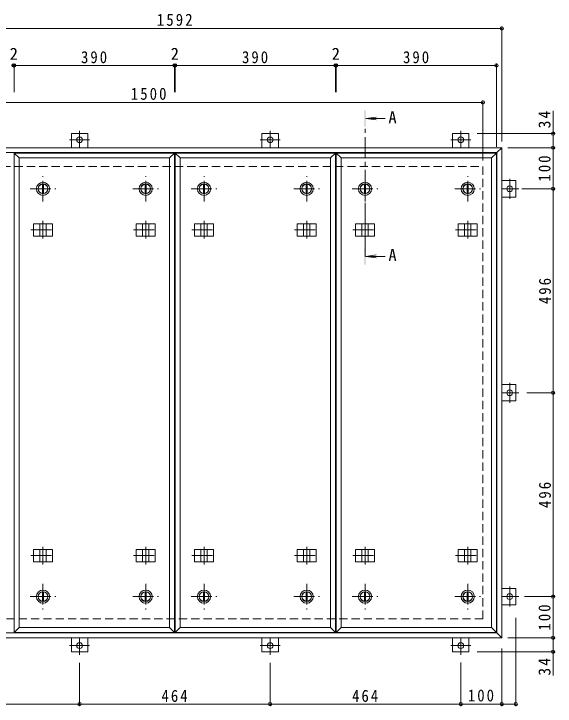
# Model space of a CAD drawing. Units: millimetres at full size, sheet at 1:10. Extents: x -2570 to 2311, y -1962 to 1346.
# Drawn here: x -1479 to -161, y -338 to 1346 of the extents above; entities that cross this region are included whole.
import ezdxf
from ezdxf.enums import TextEntityAlignment as Align

# ---------------------------------------------------------------- set-up
doc = ezdxf.new("R2010")
doc.units = ezdxf.units.MM
doc.header["$LTSCALE"] = 10
doc.header["$PDMODE"] = 32
doc.header["$PDSIZE"] = 8
doc.linetypes.add('CHAIN1', pattern=[8, 5, -1, 1, -1])
doc.linetypes.add('DASHED2', pattern=[3, 2, -1])
for name, color, linetype, lineweight in [('0-1_躯体', 2, 'DASHED2', 9), ('0-2_仕上', 3, 'Continuous', 9), ('0-3_建具', 2, 'Continuous', 9), ('0-5_寸法', 4, 'Continuous', 9), ('0-E', 3, 'Continuous', 9), ('0-F', 2, 'Continuous', 9)]:
    doc.layers.add(name, color=color, linetype=linetype, lineweight=lineweight)
doc.styles.add('ＭＳ ゴシック', font='')
doc.styles.get('ＭＳ ゴシック').set_extended_font_data('MS Gothic')

msp = doc.modelspace()

# ---------------------------------------------------------------- linework, layer by layer
at = {"layer": '0-1_躯体'}
for p, q in [((-1836.8, 974.52), (-336.8, 974.52)), ((-336.8, 974.52), (-336.8, -125.48)), ((-336.8, -125.48), (-1836.8, -125.48))]:
    msp.add_line(p, q, dxfattribs=at)
at = {"layer": '0-2_仕上'}
for p, q in [((-1477.8, 1007.52), (-1465.8, 995.52)), ((-1477.8, 1007.52), (-1087.8, 1007.52)), ((-1477.8, -158.48), (-1477.8, 1007.52)), ((-1465.8, 995.52), (-1099.8, 995.52)), ((-1465.8, -146.48), (-1465.8, 995.52)), ((-1099.8, 995.52), (-1087.8, 1007.52)), ((-1099.8, -146.48), (-1099.8, 995.52)), ((-1087.8, -158.48), (-1087.8, 1007.52)), ((-1085.8, 1007.52), (-1073.8, 995.52)), ((-1085.8, 1007.52), (-695.8, 1007.52)), ((-1085.8, -158.48), (-1085.8, 1007.52)), ((-1073.8, 995.52), (-707.8, 995.52)), ((-1073.8, -146.48), (-1073.8, 995.52)), ((-707.8, 995.52), (-695.8, 1007.52)), ((-707.8, -146.48), (-707.8, 995.52)), ((-695.8, -158.48), (-695.8, 1007.52)), ((-693.8, 1007.52), (-681.8, 995.52)), ((-693.8, 1007.52), (-303.8, 1007.52)), ((-693.8, -158.48), (-693.8, 1007.52)), ((-681.8, 995.52), (-315.8, 995.52)), ((-681.8, -146.48), (-681.8, 995.52)), ((-315.8, 995.52), (-303.8, 1007.52)), ((-315.8, -146.48), (-315.8, 995.52)), ((-303.8, -158.48), (-303.8, 1007.52)), ((-1477.8, -158.48), (-1465.8, -146.48)), ((-1085.8, -158.48), (-1073.8, -146.48)), ((-693.8, -158.48), (-681.8, -146.48)), ((-1087.8, -158.48), (-1477.8, -158.48)), ((-695.8, -158.48), (-1085.8, -158.48)), ((-303.8, -158.48), (-693.8, -158.48))]:
    msp.add_line(p, q, dxfattribs=at)
for points in [[(-1087.8, -158.48), (-1099.8, -146.48), (-1465.8, -146.48)], [(-695.8, -158.48), (-707.8, -146.48), (-1073.8, -146.48)], [(-303.8, -158.48), (-315.8, -146.48), (-681.8, -146.48)]]:
    msp.add_lwpolyline(points, dxfattribs=at)
at = {"layer": '0-3_建具'}
for p, q in [((-1882.8, 1020.52), (-290.8, 1020.52)), ((-302.8, 1008.52), (-290.8, 1020.52)), ((-290.8, 1020.52), (-290.8, -171.48)), ((-1870.8, 1008.52), (-302.8, 1008.52)), ((-302.8, -159.48), (-302.8, 1008.52)), ((-302.8, -159.48), (-1870.8, -159.48)), ((-302.8, -159.48), (-290.8, -171.48)), ((-290.8, -171.48), (-1882.8, -171.48))]:
    msp.add_line(p, q, dxfattribs=at)
at = {"layer": '0-5_寸法'}
for p, q in [((-621.8, 1091.33), (-597.01, 1094.6)), ((-621.8, 1091.33), (-597.01, 1088.07)), ((-621.8, 1091.33), (-574.34, 1091.33)), ((-621.8, 756.21), (-597.01, 759.47)), ((-621.8, 756.21), (-597.01, 752.95)), ((-621.8, 756.21), (-574.34, 756.21))]:
    msp.add_line(p, q, dxfattribs=at)
at = {"layer": '0-5_寸法', "linetype": 'CHAIN1'}
msp.add_line((-623.8, 756.21), (-623.8, 1071.33), dxfattribs=at)
at = {"layer": '0-5_寸法'}
for points in [[(-621.8, 1111.33), (-625.8, 1111.33), (-621.8, 1071.33), (-625.8, 1071.33)], [(-621.8, 736.21), (-625.8, 736.21), (-621.8, 776.21), (-625.8, 776.21)]]:
    msp.add_solid(points, dxfattribs=at)
at = {"layer": '0-E', "linetype": 'CHAIN1'}
for p, q in [((-1318.8, 1061.69), (-1318.8, 1020.52)), ((-854.8, 1061.69), (-854.8, 1020.52)), ((-390.8, 1061.69), (-390.8, 1020.52)), ((-1294.42, 1039.72), (-1343.18, 1039.72)), ((-830.42, 1039.72), (-879.18, 1039.72)), ((-366.42, 1039.72), (-415.18, 1039.72)), ((-271.6, 896.14), (-271.6, 944.89)), ((-249.63, 920.52), (-290.8, 920.52)), ((-271.6, 400.14), (-271.6, 448.89)), ((-249.63, 424.52), (-290.8, 424.52)), ((-271.6, -95.86), (-271.6, -47.11)), ((-249.63, -71.48), (-290.8, -71.48)), ((-1318.8, -212.66), (-1318.8, -171.48)), ((-854.8, -212.66), (-854.8, -171.48)), ((-390.8, -212.66), (-390.8, -171.48)), ((-1343.18, -190.68), (-1294.42, -190.68)), ((-879.18, -190.68), (-830.42, -190.68)), ((-415.18, -190.68), (-366.42, -190.68))]:
    msp.add_line(p, q, dxfattribs=at)
at = {"layer": '0-E'}
for p, q in [((-1338.8, 1054.72), (-1298.8, 1054.72)), ((-1338.8, 1054.72), (-1338.8, 1020.52)), ((-1298.8, 1054.72), (-1298.8, 1020.52)), ((-874.8, 1054.72), (-834.8, 1054.72)), ((-874.8, 1054.72), (-874.8, 1020.52)), ((-834.8, 1054.72), (-834.8, 1020.52)), ((-410.8, 1054.72), (-370.8, 1054.72)), ((-410.8, 1054.72), (-410.8, 1020.52)), ((-370.8, 1054.72), (-370.8, 1020.52)), ((-256.6, 940.52), (-290.8, 940.52)), ((-256.6, 940.52), (-256.6, 900.52)), ((-256.6, 900.52), (-290.8, 900.52)), ((-256.6, 444.52), (-290.8, 444.52)), ((-256.6, 444.52), (-256.6, 404.52)), ((-256.6, 404.52), (-290.8, 404.52)), ((-256.6, -51.48), (-290.8, -51.48)), ((-256.6, -51.48), (-256.6, -91.48)), ((-256.6, -91.48), (-290.8, -91.48)), ((-1338.8, -205.68), (-1338.8, -171.48)), ((-1298.8, -205.68), (-1298.8, -171.48)), ((-874.8, -205.68), (-874.8, -171.48)), ((-834.8, -205.68), (-834.8, -171.48)), ((-410.8, -205.68), (-410.8, -171.48)), ((-370.8, -205.68), (-370.8, -171.48)), ((-1298.8, -205.68), (-1338.8, -205.68)), ((-834.8, -205.68), (-874.8, -205.68)), ((-370.8, -205.68), (-410.8, -205.68))]:
    msp.add_line(p, q, dxfattribs=at)
for centre in [(-1318.8, 1039.72), (-854.8, 1039.72), (-390.8, 1039.72), (-271.6, 920.52), (-271.6, 424.52), (-271.6, -71.48), (-1318.8, -190.68), (-854.8, -190.68), (-390.8, -190.68)]:
    msp.add_circle(centre, 7, dxfattribs=at)
at = {"layer": '0-F', "color": 7}
for p, q in [((-290.8, 1035.52), (-290.8, 1315.52)), ((-1882.8, 1310.52), (-290.8, 1310.52)), ((-1479.8, 1220.52), (-1477.8, 1220.52)), ((-1477.8, 1223.52), (-1477.8, 1155.53)), ((-1477.8, 1220.52), (-1087.8, 1220.52)), ((-1087.8, 1223.52), (-1087.8, 1155.53)), ((-1087.8, 1220.52), (-1085.8, 1220.52)), ((-1085.8, 1223.52), (-1085.8, 1155.53)), ((-1085.8, 1220.52), (-695.8, 1220.52)), ((-695.8, 1223.52), (-695.8, 1155.53)), ((-695.8, 1220.52), (-693.8, 1220.52)), ((-693.8, 1223.52), (-693.8, 1155.53)), ((-693.8, 1220.52), (-303.8, 1220.52)), ((-303.8, 1022.52), (-303.8, 1225.52)), ((-1836.8, 1130.52), (-336.8, 1130.52)), ((-336.8, 989.52), (-336.8, 1135.52)), ((-165.82, 1054.72), (-165.82, 1109.9)), ((-160.82, 1054.72), (-350.8, 1054.72)), ((-165.82, 1020.52), (-165.82, 1054.72)), ((-275.8, 1020.52), (-160.82, 1020.52)), ((-165.82, 920.52), (-165.82, 1020.52)), ((-241.87, 920.52), (-160.82, 920.52)), ((-165.82, 424.52), (-165.82, 920.52)), ((-162.82, 424.52), (-229.63, 424.52)), ((-165.82, -71.48), (-165.82, 424.52)), ((-235.28, -71.48), (-160.82, -71.48)), ((-165.82, -171.48), (-165.82, -71.48)), ((-256.6, -337.85), (-256.6, -122.69)), ((-275.8, -171.48), (-160.82, -171.48)), ((-165.82, -171.48), (-165.82, -205.68)), ((-290.8, -197.69), (-290.8, -337.85)), ((-160.82, -205.68), (-350.8, -205.68)), ((-165.82, -205.68), (-165.82, -263.63)), ((-1318.8, -335.85), (-1318.8, -232.66)), ((-854.8, -335.85), (-854.8, -232.66)), ((-390.8, -231.62), (-390.8, -337.85)), ((-1782.8, -332.85), (-1318.8, -332.85)), ((-1318.8, -332.85), (-854.8, -332.85)), ((-854.8, -332.85), (-390.8, -332.85)), ((-390.8, -332.85), (-290.8, -332.85)), ((-290.8, -332.85), (-256.6, -332.85))]:
    msp.add_line(p, q, dxfattribs=at)
at = {"layer": '0-F', "linetype": 'CHAIN1'}
for p, q in [((-1407.8, 889.52), (-1407.8, 951.52)), ((-1157.8, 889.52), (-1157.8, 951.52)), ((-1015.8, 889.52), (-1015.8, 951.52)), ((-765.8, 889.52), (-765.8, 951.52)), ((-623.8, 889.52), (-623.8, 951.52)), ((-373.8, 889.52), (-373.8, 951.52)), ((-1438.8, 920.52), (-1376.8, 920.52)), ((-1188.8, 920.52), (-1126.8, 920.52)), ((-1046.8, 920.52), (-984.8, 920.52)), ((-796.8, 920.52), (-734.8, 920.52)), ((-654.8, 920.52), (-592.8, 920.52)), ((-404.8, 920.52), (-342.8, 920.52)), ((-1407.8, -40.48), (-1407.8, -102.48)), ((-1157.8, -40.48), (-1157.8, -102.48)), ((-1015.8, -40.48), (-1015.8, -102.48)), ((-765.8, -40.48), (-765.8, -102.48)), ((-623.8, -40.48), (-623.8, -102.48)), ((-373.8, -40.48), (-373.8, -102.48)), ((-1438.8, -71.48), (-1376.8, -71.48)), ((-1188.8, -71.48), (-1126.8, -71.48)), ((-1046.8, -71.48), (-984.8, -71.48)), ((-796.8, -71.48), (-734.8, -71.48)), ((-654.8, -71.48), (-592.8, -71.48)), ((-404.8, -71.48), (-342.8, -71.48))]:
    msp.add_line(p, q, dxfattribs=at)
at = {"layer": '0-F'}
for p, q in [((-1409.3, 931.92), (-1409.3, 909.12)), ((-1406.3, 931.92), (-1406.3, 909.12)), ((-1159.3, 931.92), (-1159.3, 909.12)), ((-1156.3, 931.92), (-1156.3, 909.12)), ((-1017.3, 931.92), (-1017.3, 909.12)), ((-1014.3, 931.92), (-1014.3, 909.12)), ((-767.3, 931.92), (-767.3, 909.12)), ((-764.3, 931.92), (-764.3, 909.12)), ((-625.3, 931.92), (-625.3, 909.12)), ((-622.3, 931.92), (-622.3, 909.12)), ((-375.3, 931.92), (-375.3, 909.12)), ((-372.3, 931.92), (-372.3, 909.12)), ((-1409.3, -82.89), (-1409.3, -60.08)), ((-1406.3, -82.89), (-1406.3, -60.08)), ((-1159.3, -82.89), (-1159.3, -60.08)), ((-1156.3, -82.89), (-1156.3, -60.08)), ((-1017.3, -82.89), (-1017.3, -60.08)), ((-1014.3, -82.89), (-1014.3, -60.08)), ((-767.3, -82.89), (-767.3, -60.08)), ((-764.3, -82.89), (-764.3, -60.08)), ((-625.3, -82.89), (-625.3, -60.08)), ((-622.3, -82.89), (-622.3, -60.08)), ((-375.3, -82.89), (-375.3, -60.08)), ((-372.3, -82.89), (-372.3, -60.08))]:
    msp.add_line(p, q, dxfattribs=at)
at = {"layer": '0-F', "color": 4, "linetype": 'CHAIN1'}
for p, q in [((-1407.8, 842.63), (-1407.8, 799.4)), ((-1157.8, 842.63), (-1157.8, 799.4)), ((-1015.8, 842.63), (-1015.8, 799.4)), ((-765.8, 842.63), (-765.8, 799.4)), ((-623.8, 842.63), (-623.8, 799.4)), ((-373.8, 842.63), (-373.8, 799.4)), ((-1437.21, 820.52), (-1378.39, 820.52)), ((-1187.21, 820.52), (-1128.39, 820.52)), ((-1045.21, 820.52), (-986.39, 820.52)), ((-795.21, 820.52), (-736.39, 820.52)), ((-653.21, 820.52), (-594.39, 820.52)), ((-403.21, 820.52), (-344.39, 820.52)), ((-1407.8, 6.4), (-1407.8, 49.64)), ((-1157.8, 6.4), (-1157.8, 49.64)), ((-1015.8, 6.4), (-1015.8, 49.64)), ((-765.8, 6.4), (-765.8, 49.64)), ((-623.8, 6.4), (-623.8, 49.64)), ((-373.8, 6.4), (-373.8, 49.64)), ((-1437.21, 28.52), (-1378.39, 28.52)), ((-1187.21, 28.52), (-1128.39, 28.52)), ((-1045.21, 28.52), (-986.39, 28.52)), ((-795.21, 28.52), (-736.39, 28.52)), ((-653.21, 28.52), (-594.39, 28.52)), ((-403.21, 28.52), (-344.39, 28.52))]:
    msp.add_line(p, q, dxfattribs=at)
at = {"layer": '0-F', "color": 4}
for p, q in [((-1430.89, 835.52), (-1430.89, 805.52)), ((-1430.89, 835.52), (-1384.71, 835.52)), ((-1415.3, 835.52), (-1415.3, 805.52)), ((-1400.3, 835.52), (-1400.3, 805.52)), ((-1384.71, 835.52), (-1384.71, 805.52)), ((-1180.89, 835.52), (-1180.89, 805.52)), ((-1180.89, 835.52), (-1134.71, 835.52)), ((-1165.3, 835.52), (-1165.3, 805.52)), ((-1150.3, 835.52), (-1150.3, 805.52)), ((-1134.71, 835.52), (-1134.71, 805.52)), ((-1038.89, 835.52), (-1038.89, 805.52)), ((-1038.89, 835.52), (-992.71, 835.52)), ((-1023.3, 835.52), (-1023.3, 805.52)), ((-1008.3, 835.52), (-1008.3, 805.52)), ((-992.71, 835.52), (-992.71, 805.52)), ((-788.89, 835.52), (-788.89, 805.52)), ((-788.89, 835.52), (-742.71, 835.52)), ((-773.3, 835.52), (-773.3, 805.52)), ((-758.3, 835.52), (-758.3, 805.52)), ((-742.71, 835.52), (-742.71, 805.52)), ((-646.89, 835.52), (-646.89, 805.52)), ((-646.89, 835.52), (-600.71, 835.52)), ((-631.3, 835.52), (-631.3, 805.52)), ((-616.3, 835.52), (-616.3, 805.52)), ((-600.71, 835.52), (-600.71, 805.52)), ((-396.89, 835.52), (-396.89, 805.52)), ((-396.89, 835.52), (-350.71, 835.52)), ((-381.3, 835.52), (-381.3, 805.52)), ((-366.3, 835.52), (-366.3, 805.52)), ((-350.71, 835.52), (-350.71, 805.52)), ((-1430.89, 805.52), (-1384.71, 805.52)), ((-1180.89, 805.52), (-1134.71, 805.52)), ((-1038.89, 805.52), (-992.71, 805.52)), ((-788.89, 805.52), (-742.71, 805.52)), ((-646.89, 805.52), (-600.71, 805.52)), ((-396.89, 805.52), (-350.71, 805.52)), ((-1430.89, 13.52), (-1430.89, 43.52)), ((-1430.89, 43.52), (-1384.71, 43.52)), ((-1415.3, 13.52), (-1415.3, 43.52)), ((-1400.3, 13.52), (-1400.3, 43.52)), ((-1384.71, 13.52), (-1384.71, 43.52)), ((-1180.89, 13.52), (-1180.89, 43.52)), ((-1180.89, 43.52), (-1134.71, 43.52)), ((-1165.3, 13.52), (-1165.3, 43.52)), ((-1150.3, 13.52), (-1150.3, 43.52)), ((-1134.71, 13.52), (-1134.71, 43.52)), ((-1038.89, 13.52), (-1038.89, 43.52)), ((-1038.89, 43.52), (-992.71, 43.52)), ((-1023.3, 13.52), (-1023.3, 43.52)), ((-1008.3, 13.52), (-1008.3, 43.52)), ((-992.71, 13.52), (-992.71, 43.52)), ((-788.89, 13.52), (-788.89, 43.52)), ((-788.89, 43.52), (-742.71, 43.52)), ((-773.3, 13.52), (-773.3, 43.52)), ((-758.3, 13.52), (-758.3, 43.52)), ((-742.71, 13.52), (-742.71, 43.52)), ((-646.89, 13.52), (-646.89, 43.52)), ((-646.89, 43.52), (-600.71, 43.52)), ((-631.3, 13.52), (-631.3, 43.52)), ((-616.3, 13.52), (-616.3, 43.52)), ((-600.71, 13.52), (-600.71, 43.52)), ((-396.89, 13.52), (-396.89, 43.52)), ((-396.89, 43.52), (-350.71, 43.52)), ((-381.3, 13.52), (-381.3, 43.52)), ((-366.3, 13.52), (-366.3, 43.52)), ((-350.71, 13.52), (-350.71, 43.52)), ((-1430.89, 13.52), (-1384.71, 13.52)), ((-1180.89, 13.52), (-1134.71, 13.52)), ((-1038.89, 13.52), (-992.71, 13.52)), ((-788.89, 13.52), (-742.71, 13.52)), ((-646.89, 13.52), (-600.71, 13.52)), ((-396.89, 13.52), (-350.71, 13.52))]:
    msp.add_line(p, q, dxfattribs=at)
at = {"layer": '0-F'}
for centre, radius in [((-1407.8, 920.52), 16), ((-1407.8, 920.52), 12), ((-1407.8, 920.52), 11.5), ((-1157.8, 920.52), 16), ((-1157.8, 920.52), 12), ((-1157.8, 920.52), 11.5), ((-1015.8, 920.52), 16), ((-1015.8, 920.52), 12), ((-1015.8, 920.52), 11.5), ((-765.8, 920.52), 16), ((-765.8, 920.52), 12), ((-765.8, 920.52), 11.5), ((-623.8, 920.52), 16), ((-623.8, 920.52), 12), ((-623.8, 920.52), 11.5), ((-373.8, 920.52), 16), ((-373.8, 920.52), 12), ((-373.8, 920.52), 11.5), ((-1407.8, -71.48), 16), ((-1407.8, -71.48), 12), ((-1407.8, -71.48), 11.5), ((-1157.8, -71.48), 16), ((-1157.8, -71.48), 12), ((-1157.8, -71.48), 11.5), ((-1015.8, -71.48), 16), ((-1015.8, -71.48), 12), ((-1015.8, -71.48), 11.5), ((-765.8, -71.48), 16), ((-765.8, -71.48), 12), ((-765.8, -71.48), 11.5), ((-623.8, -71.48), 16), ((-623.8, -71.48), 12), ((-623.8, -71.48), 11.5), ((-373.8, -71.48), 16), ((-373.8, -71.48), 12), ((-373.8, -71.48), 11.5)]:
    msp.add_circle(centre, radius, dxfattribs=at)
at = {"layer": '0-F', "color": 7}
for p in [(-290.8, 1310.52), (-1479.8, 1220.52), (-1477.8, 1220.52), (-1087.8, 1220.52), (-1085.8, 1220.52), (-695.8, 1220.52), (-693.8, 1220.52), (-303.8, 1220.52), (-336.8, 1130.52), (-165.82, 1054.72), (-165.82, 1020.52), (-165.82, 920.52), (-165.82, 424.52), (-165.82, -71.48), (-165.82, -171.48), (-165.82, -205.68), (-1318.8, -332.85), (-854.8, -332.85), (-390.8, -332.85), (-290.8, -332.85), (-256.6, -332.85)]:
    msp.add_point(p, dxfattribs=at)

# ---------------------------------------------------------------- texts
at = {"layer": '0-5_寸法', "color": 2, "style": 'ＭＳ ゴシック'}
for p in [(-566.77, 1070.94), (-566.77, 735.81)]:
    msp.add_text('A', height=29.33, dxfattribs=at).set_placement(p, align=Align.BOTTOM_LEFT)
at = {"layer": '0-F', "style": 'ＭＳ ゴシック'}
for p in [(-1488.8, 1225.52), (-1096.8, 1225.52), (-704.8, 1225.52)]:
    msp.add_text('2', height=29.33, dxfattribs=at).set_placement(p, align=Align.BOTTOM_LEFT)
at = {"layer": '0-F', "char_height": 29.33, "attachment_point": 7, "style": 'ＭＳ ゴシック'}
for s, insert in [('\\T1.28;\\W0.9;1592', (-1130.55, 1316.52)), ('\\T1.27;\\W0.9;390', (-1315.3, 1225.52)), ('\\T1.27;\\W0.9;390', (-923.3, 1225.52)), ('\\T1.27;\\W0.9;390', (-531.3, 1225.52)), ('\\T1.28;\\W0.9;1500', (-1194.09, 1136.52)), ('\\T1.27;\\W0.9;464', (-1119.3, -327.85)), ('\\T1.27;\\W0.9;464', (-655.3, -327.85)), ('\\T1.27;\\W0.9;100', (-373.3, -326.85))]:
    msp.add_mtext(s, dxfattribs=dict(at, insert=insert))
at = {"layer": '0-F', "char_height": 29.33, "attachment_point": 7, "rotation": 90, "style": 'ＭＳ ゴシック'}
for s, insert in [('\\T1.27;\\W0.95;34', (-171.82, 1067.4)), ('\\T1.27;\\W0.9;100', (-171.82, 938.02)), ('\\T1.27;\\W0.9;496', (-170.82, 640.02)), ('\\T1.27;\\W0.9;496', (-170.82, 144.02)), ('\\T1.27;\\W0.9;100', (-171.82, -153.98)), ('\\T1.27;\\W0.95;34', (-171.82, -263.63))]:
    msp.add_mtext(s, dxfattribs=dict(at, insert=insert))

doc.saveas('drawing.dxf')
